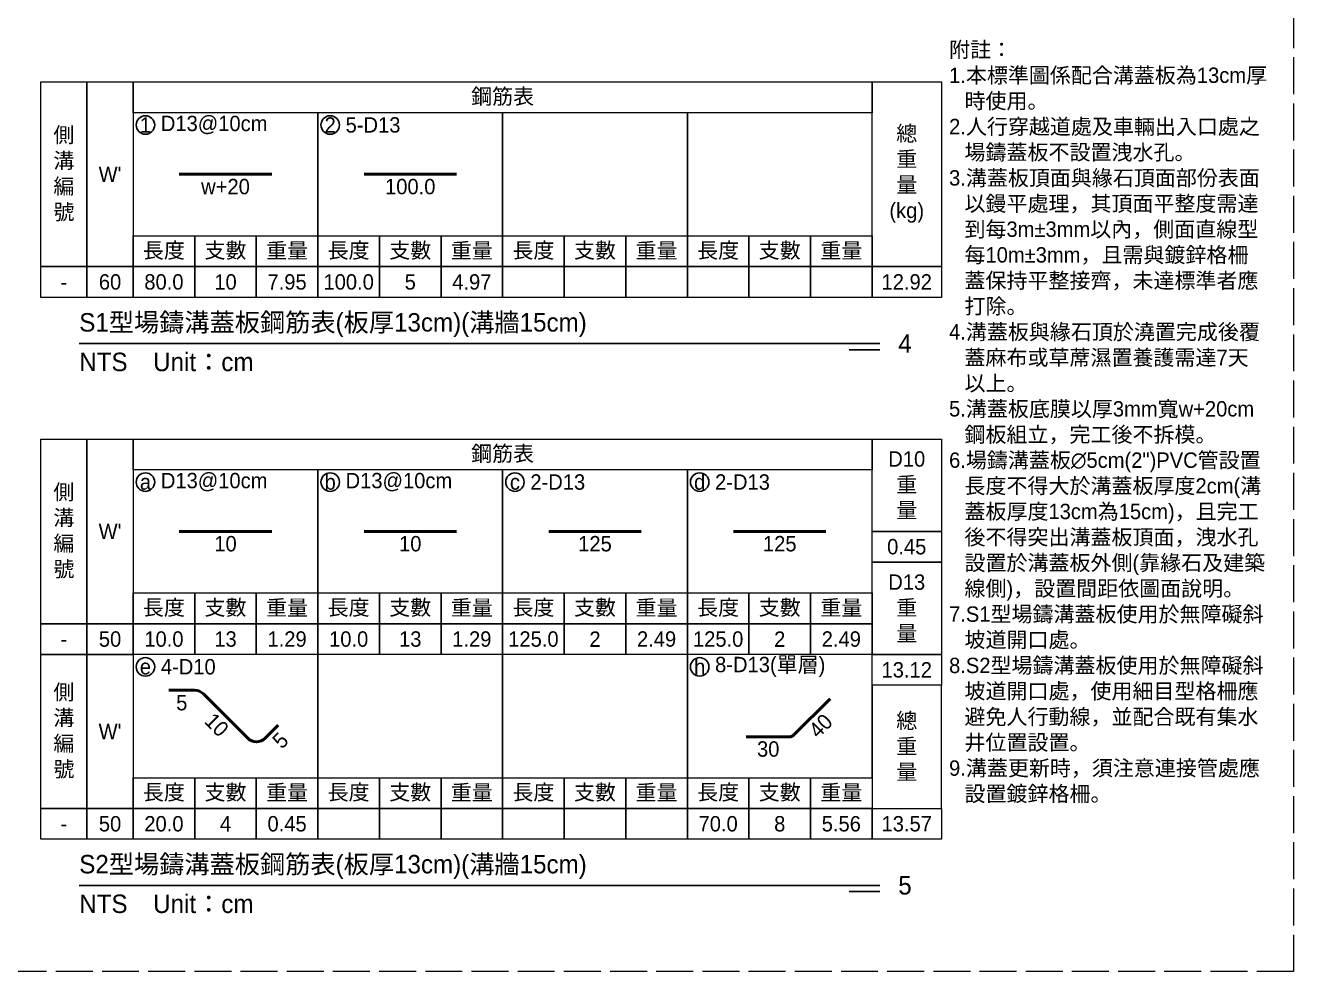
# Model space of a CAD drawing. Extents: x -4891 to 4829, y -5666 to -3242.
# Drawn here: x -3592.8 to -3180.9, y -4853.3 to -4545.9 of the extents above; entities that cross this region are included whole.
import ezdxf

# ---------------------------------------------------------------- set-up
doc = ezdxf.new("R2010")
doc.units = 0
doc.header["$MEASUREMENT"] = 0
doc.linetypes.add('ACAD_ISO02W100', pattern=[15, 12, -3])
doc.layers.add('一、1.基本-圖框', color=7, linetype='Continuous', lineweight=20)
doc.layers.add('二、5.繪圖-鋼筋', color=60, linetype='Continuous', lineweight=50)
doc.layers.add('一、4.基本-隱藏', color=9, linetype='ACAD_ISO02W100', lineweight=20, plot=False)
doc.layers.add('三、1.文字-說明文字', color=2, linetype='Continuous')
doc.layers.add('三、3.文字-註解文字', color=2, linetype='Continuous')
doc.styles.add('次圖名(詳圖)', font='MS PGothic.ttf', dxfattribs={"height": 6})
doc.styles.add('註解文字', font='MS PGothic.ttf', dxfattribs={"height": 5})

msp = doc.modelspace()

# ---------------------------------------------------------------- linework, layer by layer
at = {"layer": '一、1.基本-圖框'}
for points in [[(-3587.759, -4564.296), (-3572.759, -4564.296), (-3572.759, -4624.296), (-3587.759, -4624.296)], [(-3572.759, -4564.296), (-3557.759, -4564.296), (-3557.759, -4624.296), (-3572.759, -4624.296)], [(-3557.759, -4564.296), (-3317.759, -4564.296), (-3317.759, -4574.296), (-3557.759, -4574.296)], [(-3317.759, -4564.296), (-3295.259, -4564.296), (-3295.259, -4624.296), (-3317.759, -4624.296)], [(-3497.759, -4574.296), (-3557.759, -4574.296), (-3557.759, -4614.296), (-3497.759, -4614.296)], [(-3437.759, -4574.296), (-3497.759, -4574.296), (-3497.759, -4614.296), (-3437.759, -4614.296)], [(-3377.759, -4574.296), (-3437.759, -4574.296), (-3437.759, -4614.296), (-3377.759, -4614.296)], [(-3317.759, -4574.296), (-3377.759, -4574.296), (-3377.759, -4614.296), (-3317.759, -4614.296)], [(-3557.759, -4614.296), (-3537.759, -4614.296), (-3537.759, -4624.296), (-3557.759, -4624.296)], [(-3537.759, -4614.296), (-3517.759, -4614.296), (-3517.759, -4624.296), (-3537.759, -4624.296)], [(-3517.759, -4614.296), (-3497.759, -4614.296), (-3497.759, -4624.296), (-3517.759, -4624.296)], [(-3497.759, -4614.296), (-3477.759, -4614.296), (-3477.759, -4624.296), (-3497.759, -4624.296)], [(-3477.759, -4614.296), (-3457.759, -4614.296), (-3457.759, -4624.296), (-3477.759, -4624.296)], [(-3457.759, -4614.296), (-3437.759, -4614.296), (-3437.759, -4624.296), (-3457.759, -4624.296)], [(-3437.759, -4614.296), (-3417.759, -4614.296), (-3417.759, -4624.296), (-3437.759, -4624.296)], [(-3417.759, -4614.296), (-3397.759, -4614.296), (-3397.759, -4624.296), (-3417.759, -4624.296)], [(-3397.759, -4614.296), (-3377.759, -4614.296), (-3377.759, -4624.296), (-3397.759, -4624.296)], [(-3377.759, -4614.296), (-3357.759, -4614.296), (-3357.759, -4624.296), (-3377.759, -4624.296)], [(-3357.759, -4614.296), (-3337.759, -4614.296), (-3337.759, -4624.296), (-3357.759, -4624.296)], [(-3337.759, -4614.296), (-3317.759, -4614.296), (-3317.759, -4624.296), (-3337.759, -4624.296)], [(-3587.759, -4624.296), (-3572.759, -4624.296), (-3572.759, -4634.296), (-3587.759, -4634.296)], [(-3572.759, -4624.296), (-3557.759, -4624.296), (-3557.759, -4634.296), (-3572.759, -4634.296)], [(-3557.759, -4624.296), (-3537.759, -4624.296), (-3537.759, -4634.296), (-3557.759, -4634.296)], [(-3537.759, -4624.296), (-3517.759, -4624.296), (-3517.759, -4634.296), (-3537.759, -4634.296)], [(-3517.759, -4624.296), (-3497.759, -4624.296), (-3497.759, -4634.296), (-3517.759, -4634.296)], [(-3497.759, -4624.296), (-3477.759, -4624.296), (-3477.759, -4634.296), (-3497.759, -4634.296)], [(-3477.759, -4624.296), (-3457.759, -4624.296), (-3457.759, -4634.296), (-3477.759, -4634.296)], [(-3457.759, -4624.296), (-3437.759, -4624.296), (-3437.759, -4634.296), (-3457.759, -4634.296)], [(-3437.759, -4624.296), (-3417.759, -4624.296), (-3417.759, -4634.296), (-3437.759, -4634.296)], [(-3417.759, -4624.296), (-3397.759, -4624.296), (-3397.759, -4634.296), (-3417.759, -4634.296)], [(-3397.759, -4624.296), (-3377.759, -4624.296), (-3377.759, -4634.296), (-3397.759, -4634.296)], [(-3377.759, -4624.296), (-3357.759, -4624.296), (-3357.759, -4634.296), (-3377.759, -4634.296)], [(-3357.759, -4624.296), (-3337.759, -4624.296), (-3337.759, -4634.296), (-3357.759, -4634.296)], [(-3337.759, -4624.296), (-3317.759, -4624.296), (-3317.759, -4634.296), (-3337.759, -4634.296)], [(-3317.759, -4624.296), (-3295.259, -4624.296), (-3295.259, -4634.296), (-3317.759, -4634.296)], [(-3587.759, -4680.296), (-3572.759, -4680.296), (-3572.759, -4740.296), (-3587.759, -4740.296)], [(-3572.759, -4680.296), (-3557.759, -4680.296), (-3557.759, -4740.296), (-3572.759, -4740.296)], [(-3557.759, -4680.296), (-3317.759, -4680.296), (-3317.759, -4690.296), (-3557.759, -4690.296)], [(-3317.759, -4680.296), (-3295.259, -4680.296), (-3295.259, -4710.296), (-3317.759, -4710.296)], [(-3497.759, -4690.296), (-3557.759, -4690.296), (-3557.759, -4730.296), (-3497.759, -4730.296)], [(-3437.759, -4690.296), (-3497.759, -4690.296), (-3497.759, -4730.296), (-3437.759, -4730.296)], [(-3377.759, -4690.296), (-3437.759, -4690.296), (-3437.759, -4730.296), (-3377.759, -4730.296)], [(-3317.759, -4690.296), (-3377.759, -4690.296), (-3377.759, -4730.296), (-3317.759, -4730.296)], [(-3317.759, -4710.296), (-3295.259, -4710.296), (-3295.259, -4720.296), (-3317.759, -4720.296)], [(-3317.759, -4720.296), (-3295.259, -4720.296), (-3295.259, -4750.296), (-3317.759, -4750.296)], [(-3557.759, -4730.296), (-3537.759, -4730.296), (-3537.759, -4740.296), (-3557.759, -4740.296)], [(-3537.759, -4730.296), (-3517.759, -4730.296), (-3517.759, -4740.296), (-3537.759, -4740.296)], [(-3517.759, -4730.296), (-3497.759, -4730.296), (-3497.759, -4740.296), (-3517.759, -4740.296)], [(-3497.759, -4730.296), (-3477.759, -4730.296), (-3477.759, -4740.296), (-3497.759, -4740.296)], [(-3477.759, -4730.296), (-3457.759, -4730.296), (-3457.759, -4740.296), (-3477.759, -4740.296)], [(-3457.759, -4730.296), (-3437.759, -4730.296), (-3437.759, -4740.296), (-3457.759, -4740.296)], [(-3437.759, -4730.296), (-3417.759, -4730.296), (-3417.759, -4740.296), (-3437.759, -4740.296)], [(-3417.759, -4730.296), (-3397.759, -4730.296), (-3397.759, -4740.296), (-3417.759, -4740.296)], [(-3397.759, -4730.296), (-3377.759, -4730.296), (-3377.759, -4740.296), (-3397.759, -4740.296)], [(-3377.759, -4730.296), (-3357.759, -4730.296), (-3357.759, -4740.296), (-3377.759, -4740.296)], [(-3357.759, -4730.296), (-3337.759, -4730.296), (-3337.759, -4740.296), (-3357.759, -4740.296)], [(-3337.759, -4730.296), (-3317.759, -4730.296), (-3317.759, -4740.296), (-3337.759, -4740.296)], [(-3587.759, -4740.296), (-3572.759, -4740.296), (-3572.759, -4750.296), (-3587.759, -4750.296)], [(-3572.759, -4740.296), (-3557.759, -4740.296), (-3557.759, -4750.296), (-3572.759, -4750.296)], [(-3557.759, -4740.296), (-3537.759, -4740.296), (-3537.759, -4750.296), (-3557.759, -4750.296)], [(-3537.759, -4740.296), (-3517.759, -4740.296), (-3517.759, -4750.296), (-3537.759, -4750.296)], [(-3517.759, -4740.296), (-3497.759, -4740.296), (-3497.759, -4750.296), (-3517.759, -4750.296)], [(-3497.759, -4740.296), (-3477.759, -4740.296), (-3477.759, -4750.296), (-3497.759, -4750.296)], [(-3477.759, -4740.296), (-3457.759, -4740.296), (-3457.759, -4750.296), (-3477.759, -4750.296)], [(-3457.759, -4740.296), (-3437.759, -4740.296), (-3437.759, -4750.296), (-3457.759, -4750.296)], [(-3437.759, -4740.296), (-3417.759, -4740.296), (-3417.759, -4750.296), (-3437.759, -4750.296)], [(-3417.759, -4740.296), (-3397.759, -4740.296), (-3397.759, -4750.296), (-3417.759, -4750.296)], [(-3397.759, -4740.296), (-3377.759, -4740.296), (-3377.759, -4750.296), (-3397.759, -4750.296)], [(-3377.759, -4740.296), (-3357.759, -4740.296), (-3357.759, -4750.296), (-3377.759, -4750.296)], [(-3357.759, -4740.296), (-3337.759, -4740.296), (-3337.759, -4750.296), (-3357.759, -4750.296)], [(-3337.759, -4740.296), (-3317.759, -4740.296), (-3317.759, -4750.296), (-3337.759, -4750.296)], [(-3587.759, -4750.296), (-3572.759, -4750.296), (-3572.759, -4800.296), (-3587.759, -4800.296)], [(-3572.759, -4750.296), (-3557.759, -4750.296), (-3557.759, -4800.296), (-3572.759, -4800.296)], [(-3497.759, -4750.296), (-3557.759, -4750.296), (-3557.759, -4790.296), (-3497.759, -4790.296)], [(-3437.759, -4750.296), (-3497.759, -4750.296), (-3497.759, -4790.296), (-3437.759, -4790.296)], [(-3377.759, -4750.296), (-3437.759, -4750.296), (-3437.759, -4790.296), (-3377.759, -4790.296)], [(-3317.759, -4750.296), (-3377.759, -4750.296), (-3377.759, -4790.296), (-3317.759, -4790.296)], [(-3317.759, -4750.296), (-3295.259, -4750.296), (-3295.259, -4760.296), (-3317.759, -4760.296)], [(-3557.759, -4790.296), (-3537.759, -4790.296), (-3537.759, -4800.296), (-3557.759, -4800.296)], [(-3537.759, -4790.296), (-3517.759, -4790.296), (-3517.759, -4800.296), (-3537.759, -4800.296)], [(-3517.759, -4790.296), (-3497.759, -4790.296), (-3497.759, -4800.296), (-3517.759, -4800.296)], [(-3497.759, -4790.296), (-3477.759, -4790.296), (-3477.759, -4800.296), (-3497.759, -4800.296)], [(-3477.759, -4790.296), (-3457.759, -4790.296), (-3457.759, -4800.296), (-3477.759, -4800.296)], [(-3457.759, -4790.296), (-3437.759, -4790.296), (-3437.759, -4800.296), (-3457.759, -4800.296)], [(-3437.759, -4790.296), (-3417.759, -4790.296), (-3417.759, -4800.296), (-3437.759, -4800.296)], [(-3417.759, -4790.296), (-3397.759, -4790.296), (-3397.759, -4800.296), (-3417.759, -4800.296)], [(-3397.759, -4790.296), (-3377.759, -4790.296), (-3377.759, -4800.296), (-3397.759, -4800.296)], [(-3377.759, -4790.296), (-3357.759, -4790.296), (-3357.759, -4800.296), (-3377.759, -4800.296)], [(-3357.759, -4790.296), (-3337.759, -4790.296), (-3337.759, -4800.296), (-3357.759, -4800.296)], [(-3337.759, -4790.296), (-3317.759, -4790.296), (-3317.759, -4800.296), (-3337.759, -4800.296)], [(-3587.759, -4800.296), (-3572.759, -4800.296), (-3572.759, -4810.296), (-3587.759, -4810.296)], [(-3572.759, -4800.296), (-3557.759, -4800.296), (-3557.759, -4810.296), (-3572.759, -4810.296)], [(-3557.759, -4800.296), (-3537.759, -4800.296), (-3537.759, -4810.296), (-3557.759, -4810.296)], [(-3537.759, -4800.296), (-3517.759, -4800.296), (-3517.759, -4810.296), (-3537.759, -4810.296)], [(-3517.759, -4800.296), (-3497.759, -4800.296), (-3497.759, -4810.296), (-3517.759, -4810.296)], [(-3497.759, -4800.296), (-3477.759, -4800.296), (-3477.759, -4810.296), (-3497.759, -4810.296)], [(-3477.759, -4800.296), (-3457.759, -4800.296), (-3457.759, -4810.296), (-3477.759, -4810.296)], [(-3457.759, -4800.296), (-3437.759, -4800.296), (-3437.759, -4810.296), (-3457.759, -4810.296)], [(-3437.759, -4800.296), (-3417.759, -4800.296), (-3417.759, -4810.296), (-3437.759, -4810.296)], [(-3417.759, -4800.296), (-3397.759, -4800.296), (-3397.759, -4810.296), (-3417.759, -4810.296)], [(-3397.759, -4800.296), (-3377.759, -4800.296), (-3377.759, -4810.296), (-3397.759, -4810.296)], [(-3377.759, -4800.296), (-3357.759, -4800.296), (-3357.759, -4810.296), (-3377.759, -4810.296)], [(-3357.759, -4800.296), (-3337.759, -4800.296), (-3337.759, -4810.296), (-3357.759, -4810.296)], [(-3337.759, -4800.296), (-3317.759, -4800.296), (-3317.759, -4810.296), (-3337.759, -4810.296)], [(-3317.759, -4800.296), (-3295.259, -4800.296), (-3295.259, -4810.296), (-3317.759, -4810.296)]]:
    msp.add_lwpolyline(points, close=True, dxfattribs=at)
at = {"layer": '一、1.基本-圖框', "linetype": 'Continuous'}
msp.add_lwpolyline([(-3295.259, -4760.296), (-3317.759, -4760.296), (-3317.759, -4800.296), (-3295.259, -4800.296)], close=True, dxfattribs=at)
at = {"layer": '一、4.基本-隱藏'}
msp.add_lwpolyline([(-3960.855, -4346.296), (-3180.855, -4346.296), (-3180.855, -4853.296), (-3960.855, -4853.296)], close=True, dxfattribs=at)
at = {"layer": '三、3.文字-註解文字'}
for points in [[(-3575.259, -4649.296), (-3315.259, -4649.296)], [(-3315.259, -4651.296), (-3325.259, -4651.296)], [(-3575.259, -4825.296), (-3315.259, -4825.296)], [(-3315.259, -4827.296), (-3325.259, -4827.296)]]:
    msp.add_lwpolyline(points, dxfattribs=at)
for centre in [(-3553.759, -4578.296), (-3493.759, -4578.296), (-3553.759, -4694.296), (-3493.759, -4694.296), (-3433.759, -4694.296), (-3373.759, -4694.296), (-3553.759, -4754.296), (-3373.759, -4754.296)]:
    msp.add_circle(centre, 3, dxfattribs=at)
at = {"layer": '二、5.繪圖-鋼筋'}
for points in [[(-3542.759, -4594.296), (-3512.759, -4594.296)], [(-3482.759, -4594.296), (-3452.759, -4594.296)], [(-3542.759, -4710.296), (-3512.759, -4710.296)], [(-3482.759, -4710.296), (-3452.759, -4710.296)], [(-3422.759, -4710.296), (-3392.759, -4710.296)], [(-3362.759, -4710.296), (-3332.759, -4710.296)]]:
    msp.add_lwpolyline(points, dxfattribs=at)
for points in [[(-3546.131, -4761.924), (-3537.787, -4761.924, -0.1989124), (-3534.959, -4763.096), (-3520.559, -4777.496, 0.4142136), (-3514.902, -4777.496), (-3510.66, -4773.253)], [(-3358.683, -4776.977), (-3344.305, -4776.977, 0.1989124), (-3343.244, -4776.538), (-3331.393, -4764.687)]]:
    msp.add_lwpolyline(points, format="xyb", dxfattribs=at)

# ---------------------------------------------------------------- texts
at = {"layer": '一、1.基本-圖框', "char_height": 5, "attachment_point": 5, "style": '註解文字'}
for s, width, insert in [('{\\fMS PGothic|b0|i0|c128|p34;鋼筋表}', 128.86758, (-3437.759, -4569.296)), ('側溝編號', 5, (-3580.259, -4594.296)), ('總{\\fMS PGothic|b0|i0|c128|p34;重量(kg)}', 5, (-3306.509, -4594.296)), ("W'", 17.80786, (-3565.259, -4594.296)), ('{\\fMS PGothic|b0|i0|c128|p34;長度}', 17.80786, (-3547.759, -4619.296)), ('支數', 17.80786, (-3527.759, -4619.296)), ('重量', 17.80786, (-3507.759, -4619.296)), ('{\\fMS PGothic|b0|i0|c128|p34;長度}', 17.80786, (-3487.759, -4619.296)), ('支數', 17.80786, (-3467.759, -4619.296)), ('重量', 17.80786, (-3447.759, -4619.296)), ('{\\fMS PGothic|b0|i0|c128|p34;長度}', 17.80786, (-3427.759, -4619.296)), ('支數', 17.80786, (-3407.759, -4619.296)), ('重量', 17.80786, (-3387.759, -4619.296)), ('{\\fMS PGothic|b0|i0|c128|p34;長度}', 17.80786, (-3367.759, -4619.296)), ('支數', 17.80786, (-3347.759, -4619.296)), ('重量', 17.80786, (-3327.759, -4619.296)), ('{\\fMS PGothic|b0|i0|c128|p34;鋼筋表}', 128.86758, (-3437.759, -4685.296)), ('{\\fMS PGothic|b0|i0|c128|p34;D10\\P重量}', 5, (-3306.509, -4695.296)), ('側溝編號', 5, (-3580.259, -4710.296)), ("W'", 17.80786, (-3565.259, -4710.296)), ('{\\fMS PGothic|b0|i0|c128|p34;D13\\P重量}', 5, (-3306.509, -4735.296)), ('{\\fMS PGothic|b0|i0|c128|p34;長度}', 17.80786, (-3547.759, -4735.296)), ('支數', 17.80786, (-3527.759, -4735.296)), ('重量', 17.80786, (-3507.759, -4735.296)), ('{\\fMS PGothic|b0|i0|c128|p34;長度}', 17.80786, (-3487.759, -4735.296)), ('支數', 17.80786, (-3467.759, -4735.296)), ('重量', 17.80786, (-3447.759, -4735.296)), ('{\\fMS PGothic|b0|i0|c128|p34;長度}', 17.80786, (-3427.759, -4735.296)), ('支數', 17.80786, (-3407.759, -4735.296)), ('重量', 17.80786, (-3387.759, -4735.296)), ('{\\fMS PGothic|b0|i0|c128|p34;長度}', 17.80786, (-3367.759, -4735.296)), ('支數', 17.80786, (-3347.759, -4735.296)), ('重量', 17.80786, (-3327.759, -4735.296)), ('側溝編號', 5, (-3580.259, -4775.296)), ('總重量', 5, (-3306.509, -4780.296)), ("W'", 17.80786, (-3565.259, -4775.296)), ('{\\fMS PGothic|b0|i0|c128|p34;長度}', 17.80786, (-3547.759, -4795.296)), ('支數', 17.80786, (-3527.759, -4795.296)), ('重量', 17.80786, (-3507.759, -4795.296)), ('{\\fMS PGothic|b0|i0|c128|p34;長度}', 17.80786, (-3487.759, -4795.296)), ('支數', 17.80786, (-3467.759, -4795.296)), ('重量', 17.80786, (-3447.759, -4795.296)), ('{\\fMS PGothic|b0|i0|c128|p34;長度}', 17.80786, (-3427.759, -4795.296)), ('支數', 17.80786, (-3407.759, -4795.296)), ('重量', 17.80786, (-3387.759, -4795.296)), ('{\\fMS PGothic|b0|i0|c128|p34;長度}', 17.80786, (-3367.759, -4795.296)), ('支數', 17.80786, (-3347.759, -4795.296)), ('重量', 17.80786, (-3327.759, -4795.296))]:
    msp.add_mtext_dynamic_manual_height_columns(s, width=width, gutter_width=30, heights=[0], dxfattribs=dict(at, insert=insert))
at = {"layer": '三、1.文字-說明文字', "insert": (-3292.759, -4551.296), "char_height": 5, "attachment_point": 1, "style": '註解文字'}
msp.add_mtext_dynamic_manual_height_columns('{\\fMS PGothic|b0|i0|c128|p34;附註：\\P\\pi-5,l5;1.本標準圖係配合溝蓋板為13cm厚時使用。\\P2.人行穿越道處及車輛出入口處之場鑄蓋板不設置洩水孔。\\P3.溝蓋板頂面與緣石頂面部份表面以鏝平處理，其頂面平整度需達到每3m±3mm以\\fPMingLiU|b0|i0|c136|p18;內\\fMS PGothic|b0|i0|c128|p34;，側面直線型每10m±3mm，且需與鍍鋅格柵蓋保持平整接齊，未達標準者應打除。\\P4.溝蓋板與緣石頂於澆置完成後覆蓋麻布或草蓆濕置養護需達7天以上。\\P5.溝蓋板底膜以厚3mm寬w+20cm鋼板組立，完工後不拆模。\\P6.場鑄溝蓋板∅5cm(2")PVC管設置長度不得大於溝蓋板厚度2cm(溝蓋板厚度13cm為15cm)，且完工後不得突出溝蓋板頂面，洩水孔設置於溝蓋板外側(靠緣石及建築線側)，設置間距依圖面\\fPMingLiU|b0|i0|c136|p18;說\\fMS PGothic|b0|i0|c128|p34;明。\\P7.S1型場鑄溝蓋板使用於無障礙斜坡道開口處。\\P8.S2型場鑄溝蓋板使用於無障礙斜坡道開口處，使用細目型格柵應避免人行動線，並配合既有集水井位置設置。\\P9.溝蓋更新時，須注意連接管處應設置鍍鋅格柵。}', width=103.18814, gutter_width=30, heights=[0], dxfattribs=at)
at = {"layer": '三、3.文字-註解文字'}
for s, width, gutter_width, insert, char_height, attachment_point, style in [('1', 8.38231, 30, (-3553.759, -4578.296), 5, 5, '註解文字'), ('{\\fMS PGothic|b0|i0|c128|p34;D13@1}0{\\fMS PGothic|b0|i0|c128|p34;cm}', 6.06582, 30, (-3548.759, -4578.296), 5, 4, '註解文字'), ('2', 8.38231, 30, (-3493.759, -4578.296), 5, 5, '註解文字'), ('5-D13', 6.06582, 30, (-3488.759, -4578.296), 5, 4, '註解文字'), ('{\\fMS PGothic|b0|i0|c128|p34;w+20}', 5.41119, 25, (-3527.759, -4595.796), 5, 2, '註解文字'), ('{\\fMS PGothic|b0|i0|c128|p34;100.0}', 5.41119, 25, (-3467.759, -4595.796), 5, 2, '註解文字'), ('-', 9.06048, 30, (-3580.259, -4629.296), 5, 5, '註解文字'), ('60', 9.06048, 30, (-3565.259, -4629.296), 5, 5, '註解文字'), ('80.0', 9.06048, 30, (-3547.759, -4629.296), 5, 5, '註解文字'), ('10', 9.06048, 30, (-3527.759, -4629.296), 5, 5, '註解文字'), ('7.95', 9.06048, 30, (-3507.759, -4629.296), 5, 5, '註解文字'), ('100.0', 9.06048, 30, (-3487.759, -4629.296), 5, 5, '註解文字'), ('5', 9.06048, 30, (-3467.759, -4629.296), 5, 5, '註解文字'), ('4.97', 9.06048, 30, (-3447.759, -4629.296), 5, 5, '註解文字'), ('12.92', 9.06048, 30, (-3306.509, -4629.296), 5, 5, '註解文字'), ('S{\\fMS PGothic|b0|i0|c128|p34;1型場鑄溝蓋板鋼筋表(板厚13cm)}(溝牆15cm)', 215.37549, 15, (-3575.259, -4643.296), 6, 4, '次圖名(詳圖)'), ('4', 3, 15, (-3309.259, -4649.296), 6, 4, '次圖名(詳圖)'), ('NTS{\\fMS PGothic|b0|i0|c128|p34;^IUnit：cm}', 136.03259, 15, (-3575.259, -4655.296), 6, 4, '次圖名(詳圖)'), ('{\\fMS PGothic|b0|i0|c128|p34;D13@1}0{\\fMS PGothic|b0|i0|c128|p34;cm}', 6.06582, 30, (-3548.759, -4694.296), 5, 4, '註解文字'), ('b', 8.38231, 30, (-3493.759, -4694.296), 5, 5, '註解文字'), ('{\\fMS PGothic|b0|i0|c128|p34;D13@1}0{\\fMS PGothic|b0|i0|c128|p34;cm}', 6.06582, 30, (-3488.759, -4694.296), 5, 4, '註解文字'), ('d', 8.38231, 30, (-3373.759, -4694.296), 5, 5, '註解文字'), ('a', 8.38231, 30, (-3553.759, -4694.296), 5, 5, '註解文字'), ('c', 8.38231, 30, (-3433.759, -4694.296), 5, 5, '註解文字'), ('2-D13', 6.06582, 30, (-3428.759, -4694.296), 5, 4, '註解文字'), ('2-D13', 6.06582, 30, (-3368.759, -4694.296), 5, 4, '註解文字'), ('{\\fMS PGothic|b0|i0|c128|p34;10}', 5.41119, 25, (-3527.759, -4711.796), 5, 2, '註解文字'), ('{\\fMS PGothic|b0|i0|c128|p34;10}', 5.41119, 25, (-3467.759, -4711.796), 5, 2, '註解文字'), ('{\\fMS PGothic|b0|i0|c128|p34;125}', 5.41119, 25, (-3407.759, -4711.796), 5, 2, '註解文字'), ('{\\fMS PGothic|b0|i0|c128|p34;125}', 5.41119, 25, (-3347.759, -4711.796), 5, 2, '註解文字'), ('0.45', 9.06048, 30, (-3306.509, -4715.296), 5, 5, '註解文字'), ('50', 9.06048, 30, (-3565.259, -4745.296), 5, 5, '註解文字'), ('10.0', 9.06048, 30, (-3547.759, -4745.296), 5, 5, '註解文字'), ('13', 9.06048, 30, (-3527.759, -4745.296), 5, 5, '註解文字'), ('1.29', 9.06048, 30, (-3507.759, -4745.296), 5, 5, '註解文字'), ('10.0', 9.06048, 30, (-3487.759, -4745.296), 5, 5, '註解文字'), ('13', 9.06048, 30, (-3467.759, -4745.296), 5, 5, '註解文字'), ('1.29', 9.06048, 30, (-3447.759, -4745.296), 5, 5, '註解文字'), ('125.0', 9.06048, 30, (-3427.759, -4745.296), 5, 5, '註解文字'), ('2', 9.06048, 30, (-3407.759, -4745.296), 5, 5, '註解文字'), ('2.49', 9.06048, 30, (-3387.759, -4745.296), 5, 5, '註解文字'), ('125.0', 9.06048, 30, (-3367.759, -4745.296), 5, 5, '註解文字'), ('2', 9.06048, 30, (-3347.759, -4745.296), 5, 5, '註解文字'), ('2.49', 9.06048, 30, (-3327.759, -4745.296), 5, 5, '註解文字'), ('-', 9.06048, 30, (-3580.259, -4745.296), 5, 5, '註解文字'), ('e', 8.38231, 30, (-3553.759, -4754.296), 5, 5, '註解文字'), ('4-D10', 6.06582, 30, (-3548.759, -4754.296), 5, 4, '註解文字'), ('h', 8.38231, 30, (-3373.759, -4754.296), 5, 5, '註解文字'), ('8-D13(單層)', 38.07441, 30, (-3368.759, -4754.296), 5, 4, '註解文字'), ('13.12', 9.06048, 30, (-3306.509, -4755.296), 5, 5, '註解文字'), ('{\\fMS PGothic|b0|i0|c128|p34;5}', 5.41119, 25, (-3541.959, -4763.424), 5, 2, '註解文字'), ('{\\fMS PGothic|b0|i0|c128|p34;30}', 5.41119, 25, (-3351.494, -4778.477), 5, 2, '註解文字'), ('50', 9.06048, 30, (-3565.259, -4805.296), 5, 5, '註解文字'), ('20.0', 9.06048, 30, (-3547.759, -4805.296), 5, 5, '註解文字'), ('4', 9.06048, 30, (-3527.759, -4805.296), 5, 5, '註解文字'), ('0.45', 9.06048, 30, (-3507.759, -4805.296), 5, 5, '註解文字'), ('70.0', 9.06048, 30, (-3367.759, -4805.296), 5, 5, '註解文字'), ('8', 9.06048, 30, (-3347.759, -4805.296), 5, 5, '註解文字'), ('5.56', 9.06048, 30, (-3327.759, -4805.296), 5, 5, '註解文字'), ('13.57', 9.06048, 30, (-3306.509, -4805.296), 5, 5, '註解文字'), ('-', 9.06048, 30, (-3580.259, -4805.296), 5, 5, '註解文字'), ('S{\\fMS PGothic|b0|i0|c128|p34;2型場鑄溝蓋板鋼筋表(板厚13cm)}(溝牆15cm)', 215.37549, 15, (-3575.259, -4819.296), 6, 4, '次圖名(詳圖)'), ('5', 3, 15, (-3309.259, -4825.296), 6, 4, '次圖名(詳圖)'), ('NTS{\\fMS PGothic|b0|i0|c128|p34;^IUnit：cm}', 136.03259, 15, (-3575.259, -4831.296), 6, 4, '次圖名(詳圖)')]:
    msp.add_mtext_dynamic_manual_height_columns(s, width=width, gutter_width=gutter_width, heights=[0], dxfattribs=dict(at, insert=insert, char_height=char_height, attachment_point=attachment_point, style=style))
at = {"layer": '三、3.文字-註解文字', "char_height": 5, "attachment_point": 2, "style": '註解文字'}
for s, insert, rotation in [('{\\fMS PGothic|b0|i0|c128|p34;10}', (-3528.82, -4771.356), 314.93188), ('{\\fMS PGothic|b0|i0|c128|p34;40}', (-3336.258, -4771.673), 45.18682), ('{\\fMS PGothic|b0|i0|c128|p34;5}', (-3511.72, -4776.435), 45.41649)]:
    msp.add_mtext_dynamic_manual_height_columns(s, width=5.41119, gutter_width=25, heights=[0], dxfattribs=dict(at, insert=insert, rotation=rotation))

doc.saveas('drawing.dxf')
